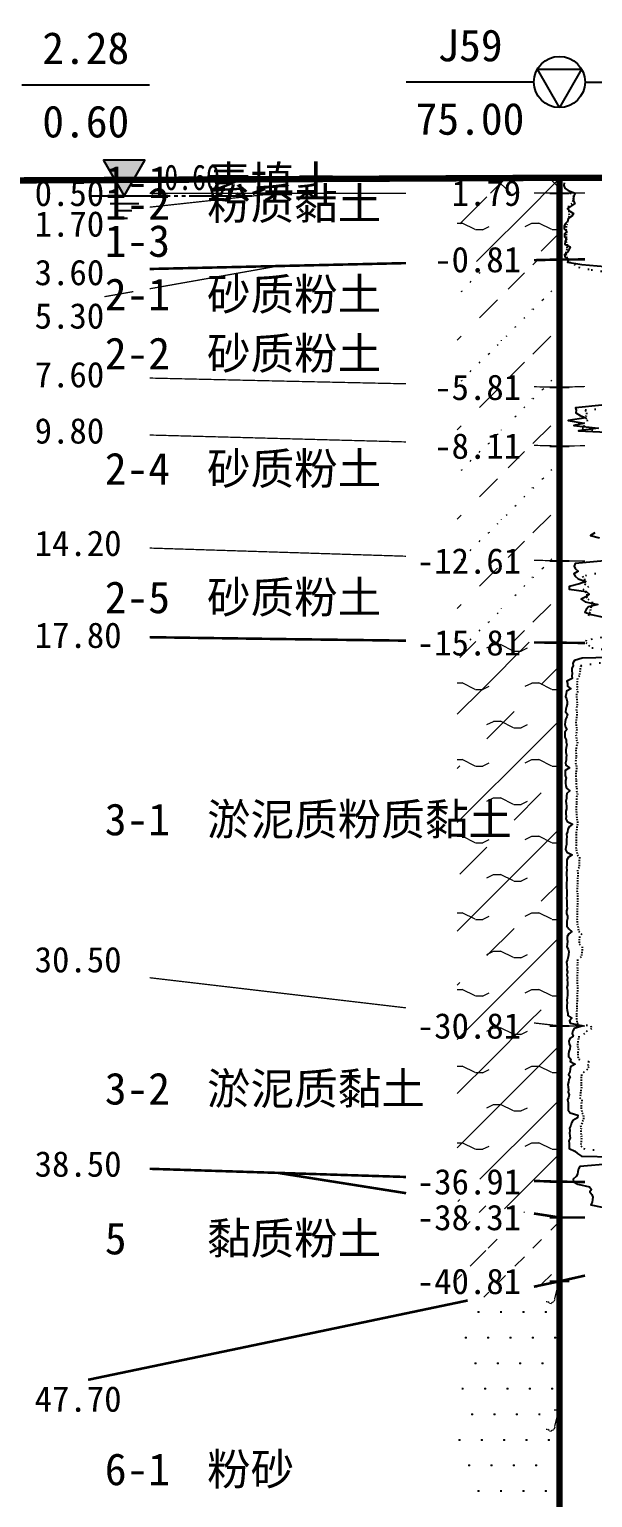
# Model space of a CAD drawing. Extents: x -37 to 3540, y -1485 to 297.
# Drawn here: x 1120 to 1164.1, y -480.5 to -365.6 of the extents above; entities that cross this region are included whole.
import ezdxf
from ezdxf.enums import TextEntityAlignment as Align

# ---------------------------------------------------------------- set-up
doc = ezdxf.new("R2010")
doc.units = 0
doc.linetypes.add('DOT', pattern=[6.35, 0, -6.35])
doc.layers.get('0').update_dxf_attribs({"linetype": 'CONTINUOUS'})
for name, color, linetype in [('CURVE', 200, 'CONTINUOUS'), ('HOLE', 41, 'CONTINUOUS'), ('STRATUM', 241, 'CONTINUOUS')]:
    doc.layers.add(name, color=color, linetype=linetype)
doc.layers.add('HATCH', color=7, linetype='CONTINUOUS', lineweight=13)
doc.styles.add('ST', font='')
doc.styles.get('ST').set_extended_font_data('SimSun')
pattern_1 = [(45, (851.434, -594), (-4.24264, 4.24264), [10, 0]), (45, (852.495, -597.182), (-2.12132, 6.36396), [3, -3]), (26.565, (852.508, -594.2536), (5.999823, 5.999812), [0.567, -12.849]), (0, (851.941, -594.2536), (0, 6), [0.567, -5.433]), (26.565, (849.8526, -594), (5.999823, 5.999812), [0.567, -12.849]), (0, (850.36, -593.7464), (0, 6), [0.567, -5.433]), (153.435, (851.941, -594.2536), (-5.999818, -5e-06), [1.134, -12.2826]), (26.565, (855.508, -591.2536), (5.999823, 5.999812), [0.567, -12.849]), (0, (854.941, -591.2536), (0, 6), [0.567, -5.433]), (26.565, (852.8526, -591), (5.999823, 5.999812), [0.567, -12.849]), (0, (853.36, -590.7464), (0, 6), [0.567, -5.433]), (153.435, (854.941, -591.2536), (-5.999818, -5e-06), [1.134, -12.2826])]
pattern_2 = [(45, (851.434, -594), (-7e-07, 6.99998), [1.97196, -7.92754]), (45, (854.2467, -591.171), (-7e-07, 6.99998), [1.99367, -7.90583]), (45, (856.5013, -588.918), (-7e-07, 6.99998), [1.81361, -8.08588]), (26.5651, (851.434, -590.5), (7, 7), [0.0965, -15.55598]), (36.8699, (852.1339, -589.8), (7, 7), [0.19775, -34.80225]), (315, (854.934, -587.024), (6.99998, 1e-06), [0.03305, -9.86644]), (26.5651, (854.934, -594), (7, 7), [0.14475, -15.50773]), (26.5651, (855.634, -593.3), (7, 7), [0.10528, -15.5472]), (90, (855.984, -592.95), (-7, -5e-07), [0.02877, -6.97123]), (26.5651, (856.334, -592.6), (7, 7), [0.09101, -31.21394]), (36.8699, (857.0339, -591.9), (7, 7), [0.11069, -34.88931]), (45, (857.734, -591.2), (-2e-07, 6.99998), [0.10911, -9.79038]), (315, (858.348, -590.452), (6.99998, 1e-06), [0.03305, -9.86644]), (36.8699, (852.8339, -589.1), (7, 7), [0.10224, -34.89776]), (53.1301, (853.5339, -588.4), (14, 21), [0.13438, -34.86562]), (53.1301, (854.2339, -587.7), (14, 21), [0.12625, -34.87375])]

# ---------------------------------------------------------------- blocks, each defined once
blk = doc.blocks.new('H_cpt_hole')
for p, q in [((-1.73, 1), (1.73, 1)), ((0, -2), (-1.73, 1)), ((1.73, 1), (0, -2))]:
    blk.add_line(p, q)
blk.add_circle((0, 0), 2)
blk = doc.blocks.new('Gwl')
blk.add_lwpolyline([(0, 0, 0, 3.22, 0), (0, 2.79, 3.22, 3.22, 0)], format="xyseb")
blk.add_lwpolyline([(0, 0), (1.61, 2.79), (-1.61, 2.79)], close=True)
for points in [[(-2.63, 0), (3.61, 0)], [(3.93, 0), (4.21, 0)], [(4.53, 0), (4.8, 0)], [(5.09, 0), (9.99, 0)], [(-1.09, -0.61), (1.16, -0.61)], [(-0.54, -1.14), (0.61, -1.14)], [(-0.19, -1.74), (0.26, -1.74)]]:
    blk.add_lwpolyline(points)
at = {"style": 'ST', "width": 0.8}
blk.add_attdef('*GWL', (3.14, 0.45), '', height=2, dxfattribs=at)

msp = doc.modelspace()

# ---------------------------------------------------------------- hatches: boundary and pattern name
at = {"layer": 'HATCH'}
h = msp.add_hatch(dxfattribs=at)
h.set_pattern_fill('YNFNT', color=251, style=0)
h.set_pattern_definition(pattern_1)
h.paths.add_polyline_path([(1161.52, -378.39), (1153.52, -378.4), (1153.52, -383.78), (1161.52, -383.59)])
h.paths.add_polyline_path([(1150.88, -385.08), (1159.01, -385.08), (1159.01, -382.15), (1150.88, -382.15)], flags=9)
h.paths.add_polyline_path([(1152.32, -379.88), (1159.01, -379.88), (1159.01, -376.95), (1152.32, -376.95)], flags=9)
h = msp.add_hatch(dxfattribs=at)
h.set_pattern_fill('STT', color=50, style=0)
h.set_pattern_definition([(45, (851.434, -594), (-2.12132, 2.12132), [10, 0]), (135, (851.434, -594), (-2.12132, -2.12132), [10, 0])])
h.paths.add_polyline_path([(1161.52, -377.19), (1153.52, -377.23), (1153.52, -378.4), (1161.52, -378.39)])
h.paths.add_polyline_path([(1152.32, -379.88), (1159.01, -379.88), (1159.01, -376.95), (1152.32, -376.95)], flags=9)
h = msp.add_hatch(dxfattribs=at)
h.set_pattern_fill('SZFT', color=52, style=0)
h.set_pattern_definition(pattern_2)
h.paths.add_polyline_path([(1161.52, -383.59), (1153.52, -383.78), (1153.52, -393.41), (1161.52, -393.59)])
h.paths.add_polyline_path([(1150.88, -395.08), (1159.01, -395.08), (1159.01, -392.15), (1150.88, -392.15)], flags=9)
h.paths.add_polyline_path([(1150.88, -385.08), (1159.01, -385.08), (1159.01, -382.15), (1150.88, -382.15)], flags=9)
h = msp.add_hatch(dxfattribs=at)
h.set_pattern_fill('SZFT', color=52, style=0)
h.set_pattern_definition(pattern_2)
h.paths.add_polyline_path([(1161.52, -393.59), (1153.52, -393.41), (1153.52, -397.98), (1161.52, -398.19)])
h.paths.add_polyline_path([(1150.88, -399.68), (1159.01, -399.68), (1159.01, -396.75), (1150.88, -396.75)], flags=9)
h.paths.add_polyline_path([(1150.88, -395.08), (1159.01, -395.08), (1159.01, -392.15), (1150.88, -392.15)], flags=9)
h = msp.add_hatch(dxfattribs=at)
h.set_pattern_fill('SZFT', color=52, style=0)
h.set_pattern_definition(pattern_2)
h.paths.add_polyline_path([(1161.52, -398.19), (1153.52, -397.98), (1153.52, -406.94), (1161.52, -407.19)])
h.paths.add_polyline_path([(1149.45, -408.68), (1159.01, -408.68), (1159.01, -405.75), (1149.45, -405.75)], flags=9)
h.paths.add_polyline_path([(1150.88, -399.68), (1159.01, -399.68), (1159.01, -396.75), (1150.88, -396.75)], flags=9)
h = msp.add_hatch(dxfattribs=at)
h.set_pattern_fill('SZFT', color=52, style=0)
h.set_pattern_definition(pattern_2)
h.paths.add_polyline_path([(1161.52, -407.19), (1153.52, -406.94), (1153.52, -413.49), (1161.52, -413.59)])
h.paths.add_polyline_path([(1149.45, -415.08), (1159.01, -415.08), (1159.01, -412.15), (1149.45, -412.15)], flags=9)
h.paths.add_polyline_path([(1149.45, -408.68), (1159.01, -408.68), (1159.01, -405.75), (1149.45, -405.75)], flags=9)
h = msp.add_hatch(dxfattribs=at)
h.set_pattern_fill('YNFNT', color=251, style=0)
h.set_pattern_definition(pattern_1)
h.paths.add_polyline_path([(1161.52, -413.59), (1153.52, -413.49), (1153.52, -442.65), (1161.52, -443.59)])
h.paths.add_polyline_path([(1149.45, -445.08), (1159.01, -445.08), (1159.01, -442.15), (1149.45, -442.15)], flags=9)
h.paths.add_polyline_path([(1149.45, -415.08), (1159.01, -415.08), (1159.01, -412.15), (1149.45, -412.15)], flags=9)
h = msp.add_hatch(dxfattribs=at)
h.set_pattern_fill('YNNT', color=251, style=0)
h.set_pattern_definition([(45, (851.434, -594), (-2.12132, 2.12132), [10, 0]), (26.565, (852.508, -594.2536), (5.999823, 5.999812), [0.567, -12.849]), (0, (851.941, -594.2536), (0, 6), [0.567, -5.433]), (26.565, (849.8526, -594), (5.999823, 5.999812), [0.567, -12.849]), (0, (850.36, -593.7464), (0, 6), [0.567, -5.433]), (153.435, (851.941, -594.2536), (-5.999818, -5e-06), [1.134, -12.2826]), (26.565, (855.508, -591.2536), (5.999823, 5.999812), [0.567, -12.849]), (0, (854.941, -591.2536), (0, 6), [0.567, -5.433]), (26.565, (852.8526, -591), (5.999823, 5.999812), [0.567, -12.849]), (0, (853.36, -590.7464), (0, 6), [0.567, -5.433]), (153.435, (854.941, -591.2536), (-5.999818, -5e-06), [1.134, -12.2826])])
h.paths.add_polyline_path([(1161.52, -443.59), (1153.52, -442.65), (1153.52, -455.54), (1161.52, -455.79)])
h.paths.add_polyline_path([(1149.45, -457.28), (1159.01, -457.28), (1159.01, -454.35), (1149.45, -454.35)], flags=9)
h.paths.add_polyline_path([(1149.45, -445.08), (1159.01, -445.08), (1159.01, -442.15), (1149.45, -442.15)], flags=9)
h = msp.add_hatch(dxfattribs=at)
h.set_pattern_fill('FZNT', color=32, style=0)
h.set_pattern_definition([(45, (851.434, -594), (-4.24264, 4.24264), [10, 0]), (45, (852.495, -597.182), (-2.12132, 6.36396), [3, -3])])
h.paths.add_polyline_path([(1161.52, -455.79), (1153.52, -455.54), (1153.52, -457.32), (1161.52, -458.59)])
h.paths.add_polyline_path([(1149.45, -460.08), (1159.01, -460.08), (1159.01, -457.15), (1149.45, -457.15)], flags=9)
h.paths.add_polyline_path([(1149.45, -457.28), (1159.01, -457.28), (1159.01, -454.35), (1149.45, -454.35)], flags=9)
h = msp.add_hatch(dxfattribs=at)
h.set_pattern_fill('NZFT', color=52, style=0)
h.set_pattern_definition([(45, (851.434, -594), (-6e-07, 6.99998), [0.9473, -8.9522]), (45, (852.834, -592.6), (-6e-07, 6.99998), [0.9869, -8.9126]), (45, (854.234, -591.2), (-6e-07, 6.99998), [1.06018, -8.83931]), (45, (855.634, -589.8), (-6e-07, 6.99998), [0.94918, -8.95032]), (45, (857.034, -588.4), (-6e-07, 6.99998), [1.0365, -8.863]), (45, (854.934, -594), (-6e-07, 6.99998), [1.01335, -8.88615]), (45, (856.334, -592.6), (-6e-07, 6.99998), [1.07896, -12.12037]), (45, (857.734, -591.2), (-6e-07, 6.99998), [0.99882, -8.90067]), (45, (852.134, -589.8), (-4e-07, 6.99998), [1.05533, -8.84416]), (45, (853.534, -588.4), (-4e-07, 6.99998), [1.0365, -8.863])])
h.paths.add_polyline_path([(1161.52, -458.59), (1153.52, -457.32), (1153.52, -465.27), (1161.52, -463.59)])
h.paths.add_polyline_path([(1149.45, -465.08), (1159.01, -465.08), (1159.01, -462.15), (1149.45, -462.15)], flags=9)
h.paths.add_polyline_path([(1149.45, -460.08), (1159.01, -460.08), (1159.01, -457.15), (1149.45, -457.15)], flags=9)
h = msp.add_hatch(dxfattribs=at)
h.set_pattern_fill('FS', color=142, style=0)
h.set_pattern_definition([(82.875, (850.5993, -595.206), (0.0003693, 10.0001764), [0.0893, -80.5337]), (143.13, (850.7003, -595.2818), (-29.999964, 20.000054), [0.12627, -49.87373]), (172.875, (850.8775, -595.304), (-70.0002457, 9.9996603), [0.17857, -80.44443]), (206.565, (851.056, -595.2147), (-9.999705, -9.99969), [0.19954, -22.16046]), (243.435, (851.145, -595.0363), (9e-06, -9.999696), [0.19954, -22.16146]), (255.964, (851.2345, -594.679), (-0.0002, -9.999501), [0.36813, -40.86287]), (255.964, (851.5445, -593.439), (-0.0002, -9.999501), [1.27838, -39.95262]), (255.964, (851.613, -593.165), (-0.0002, -9.999501), [0.28235, -40.94865]), (216.87, (851.8032, -592.9108), (-9.999982, -10.000018), [0.12627, -49.87373]), (243.435, (851.702, -592.9865), (9e-06, -9.999696), [0.19954, -22.16146]), (206.565, (851.9817, -592.8215), (-9.999705, -9.99969), [0.19954, -22.16046]), (172.875, (852.1589, -592.8437), (-70.0002457, 9.9996603), [0.17857, -80.44443]), (143.13, (852.26, -592.9194), (-29.999964, 20.000054), [0.12627, -49.87373]), (82.875, (852.2488, -593.008), (0.0003693, 10.0001764), [0.0893, -80.5337]), (0, (851.104, -593.66), (0, 10), [0.89286, -9.10714]), (0, (851.4589, -594), (1, 2), [0, -1.75]), (0, (851.4339, -593.975), (1, 2), [0, -1.75]), (0, (851.4339, -594), (1, 2), [0, -1.75]), (0, (851.4089, -594), (1, 2), [0, -1.75]), (0, (851.4339, -594.025), (1, 2), [0, -1.75])])
h.paths.add_polyline_path([(1161.52, -463.59), (1153.52, -465.27), (1153.52, -482.79), (1161.52, -482.39)])
h.paths.add_polyline_path([(1149.45, -483.88), (1159.01, -483.88), (1159.01, -480.95), (1149.45, -480.95)], flags=9)
h.paths.add_polyline_path([(1149.45, -465.08), (1159.01, -465.08), (1159.01, -462.15), (1149.45, -462.15)], flags=9)

# ---------------------------------------------------------------- linework, layer by layer
at = {"layer": 'CURVE', "color": 100, "linetype": 'DOT', "ltscale": 0.1}
for points in [[(1161.57, -377.59), (1161.57, -377.79), (1161.57, -377.99), (1161.61, -378.19), (1162.36, -378.39), (1162.61, -378.59), (1162.59, -378.79), (1162.58, -378.99), (1162.48, -379.19), (1162.23, -379.39), (1162.2, -379.59), (1162.25, -379.79), (1162.26, -379.99), (1162.28, -380.19), (1162.2, -380.39), (1162.16, -380.59), (1162.1, -380.79), (1162.04, -380.99), (1162.03, -381.19), (1162.07, -381.39), (1162.05, -381.59), (1162.05, -381.79), (1162.03, -381.99), (1162.01, -382.19), (1162.13, -382.39), (1162.11, -382.59), (1162.09, -382.79), (1162.03, -382.99), (1162.01, -383.19), (1162.11, -383.39), (1162.09, -383.59), (1162.31, -383.79), (1162.66, -383.99), (1163.02, -384.19), (1164.01, -384.39), (1165.37, -384.59)], [(1166.57, -395.19), (1163.53, -395.39), (1163.64, -395.59), (1163.61, -395.79), (1163.56, -395.99), (1163.73, -396.19), (1163.27, -396.39), (1163.49, -396.59), (1163.3, -396.79), (1164.63, -396.99)], [(1164.37, -408.19), (1163.33, -408.39), (1163.47, -408.59), (1163.5, -408.79), (1163.49, -408.99), (1163.8, -409.19), (1163.35, -409.39), (1163.54, -409.59), (1163.67, -409.79), (1163.64, -409.99), (1163.74, -410.19), (1164.08, -410.39), (1164.09, -410.59), (1164.01, -410.79), (1163.94, -410.99), (1163.93, -411.19), (1163.77, -411.39), (1164.32, -411.59)], [(1164.81, -413.19), (1163.6, -413.39), (1163.59, -413.59), (1163.8, -413.79), (1164.05, -413.99), (1165.51, -414.19)], [(1164.72, -415.19), (1163.18, -415.39), (1163.15, -415.59), (1163.13, -415.79), (1163.09, -415.99), (1163.09, -416.19), (1162.93, -416.39), (1162.9, -416.59), (1162.89, -416.79), (1162.91, -416.99), (1162.88, -417.19), (1162.95, -417.39), (1162.86, -417.59), (1162.86, -417.79), (1162.87, -417.99), (1162.88, -418.19), (1162.91, -418.39), (1162.88, -418.59), (1162.84, -418.79), (1162.87, -418.99), (1162.89, -419.19), (1162.86, -419.39), (1162.84, -419.59), (1162.79, -419.79), (1162.82, -419.99), (1162.86, -420.19), (1162.87, -420.39), (1162.85, -420.59), (1162.81, -420.79), (1162.83, -420.99), (1162.86, -421.19), (1162.92, -421.39), (1162.88, -421.59), (1162.83, -421.79), (1162.81, -421.99), (1162.81, -422.19), (1162.82, -422.39), (1162.82, -422.59), (1162.79, -422.79), (1162.78, -422.99), (1162.83, -423.19), (1162.86, -423.39), (1162.84, -423.59), (1162.79, -423.79), (1162.79, -423.99), (1162.81, -424.19), (1162.82, -424.39), (1162.84, -424.59), (1162.84, -424.79), (1162.87, -424.99), (1162.86, -425.19), (1162.92, -425.39), (1162.87, -425.59), (1162.86, -425.79), (1162.86, -425.99), (1162.86, -426.19), (1162.83, -426.39), (1162.83, -426.59), (1162.84, -426.79), (1162.85, -426.99), (1162.86, -427.19), (1162.89, -427.39), (1162.92, -427.59), (1162.92, -427.79), (1162.89, -427.99), (1162.87, -428.19), (1162.83, -428.39), (1162.84, -428.59), (1162.84, -428.79), (1162.84, -428.99), (1162.84, -429.19), (1162.82, -429.39), (1162.81, -429.59), (1162.82, -429.79), (1162.88, -429.99), (1162.93, -430.19), (1163.1, -430.39), (1163.07, -430.59), (1163.06, -430.79), (1163.05, -430.99), (1163.05, -431.19), (1162.94, -431.39), (1162.95, -431.59), (1162.96, -431.79), (1162.94, -431.99), (1162.92, -432.19), (1162.92, -432.39), (1162.92, -432.59), (1162.9, -432.79), (1162.89, -432.99), (1162.93, -433.19), (1162.92, -433.39), (1162.94, -433.59), (1162.94, -433.79), (1162.92, -433.99), (1162.92, -434.19), (1162.91, -434.39), (1162.9, -434.59), (1162.91, -434.79), (1162.91, -434.99), (1162.89, -435.19), (1162.9, -435.39), (1162.91, -435.59), (1162.96, -435.79), (1162.99, -435.99), (1163.02, -436.19), (1163.26, -436.39), (1163.1, -436.59), (1163.07, -436.79), (1163.06, -436.99), (1163.05, -437.19), (1163.31, -437.39), (1163.3, -437.59), (1163.27, -437.79), (1163.25, -437.99), (1163.23, -438.19), (1162.93, -438.39), (1162.94, -438.59), (1162.92, -438.79), (1162.91, -438.99), (1162.94, -439.19), (1162.92, -439.39), (1162.91, -439.59), (1162.91, -439.79), (1162.91, -439.99), (1162.9, -440.19), (1162.92, -440.39), (1162.93, -440.59), (1162.93, -440.79), (1162.91, -440.99), (1162.9, -441.19), (1162.9, -441.39), (1162.91, -441.59), (1162.89, -441.79), (1162.88, -441.99), (1162.87, -442.19), (1162.87, -442.39), (1162.86, -442.59), (1162.85, -442.79), (1162.85, -442.99), (1162.87, -443.19), (1162.89, -443.39), (1163.97, -443.59), (1164.03, -443.79), (1163.68, -443.99), (1163.48, -444.19), (1163.04, -444.39), (1163.01, -444.59), (1162.97, -444.79), (1162.94, -444.99), (1162.93, -445.19), (1163, -445.39), (1162.97, -445.59), (1162.96, -445.79), (1162.95, -445.99), (1163.02, -446.19), (1163.82, -446.39), (1163.75, -446.59), (1163.81, -446.79), (1163.71, -446.99), (1163.45, -447.19), (1163.25, -447.39), (1163.22, -447.59), (1163.23, -447.79), (1163.21, -447.99), (1163.22, -448.19), (1163.24, -448.39), (1163.19, -448.59), (1163.17, -448.79), (1163.17, -448.99), (1163.09, -449.19), (1163.27, -449.39), (1163.25, -449.59), (1163.21, -449.79), (1163.22, -449.99), (1163.24, -450.19), (1163.31, -450.39), (1163.37, -450.59), (1163.41, -450.79), (1163.37, -450.99), (1163.29, -451.19), (1163.17, -451.39), (1163.22, -451.59), (1163.18, -451.79), (1163.2, -451.99), (1163.23, -452.19), (1163.24, -452.39), (1163.22, -452.59), (1163.2, -452.79), (1163.2, -452.99), (1163.41, -453.19), (1164.82, -453.39)]]:
    msp.add_lwpolyline(points, dxfattribs=at)
at = {"layer": 'CURVE', "color": 30, "linetype": 'Continuous'}
for points in [[(1161.88, -377.59), (1161.87, -377.79), (1161.93, -377.99), (1162.2, -378.19), (1162.74, -378.39), (1162.64, -378.59), (1162.61, -378.79), (1162.63, -378.99), (1162.73, -379.19), (1162.45, -379.39), (1162.15, -379.59), (1162.32, -379.79), (1162.62, -379.99), (1162.49, -380.19), (1162.21, -380.39), (1162.17, -380.59), (1161.96, -380.79), (1161.88, -380.99), (1161.89, -381.19), (1162.1, -381.39), (1161.92, -381.59), (1161.91, -381.79), (1162.09, -381.99), (1161.97, -382.19), (1161.94, -382.39), (1162.35, -382.59), (1162.29, -382.79), (1162.17, -382.99), (1161.91, -383.19), (1161.93, -383.39), (1162.26, -383.59), (1162.16, -383.79), (1163.28, -383.99), (1165.68, -384.19)], [(1164.84, -394.99), (1162.78, -395.19), (1162.83, -395.39), (1162.79, -395.59), (1163.14, -395.79), (1163.58, -395.99), (1162.21, -396.19), (1163.46, -396.39), (1162.65, -396.59), (1164.54, -396.79), (1163, -396.99), (1166.89, -397.19)], [(1164.3, -404.99), (1163.95, -405.19), (1164.66, -405.39)], [(1165.05, -407.19), (1162.74, -407.39), (1162.67, -407.59), (1162.75, -407.79), (1162.98, -407.99), (1162.65, -408.19), (1162.75, -408.39), (1162.99, -408.59), (1163.58, -408.79), (1163.09, -408.99), (1162.28, -409.19), (1162.29, -409.39), (1163.61, -409.59), (1163.85, -409.79), (1163.59, -409.99), (1163.23, -410.19), (1163.52, -410.39), (1164.52, -410.59), (1163.79, -410.79), (1163.6, -410.99), (1163.5, -411.19), (1164.01, -411.39), (1164.97, -411.59)], [(1171.82, -414.59), (1163.3, -414.79), (1162.71, -414.99), (1162.57, -415.19), (1162.58, -415.39), (1162.5, -415.59), (1162.49, -415.79), (1162.52, -415.99), (1162.5, -416.19), (1162.52, -416.39), (1162.1, -416.59), (1162.16, -416.79), (1162.15, -416.99), (1162.42, -417.19), (1162.08, -417.39), (1162.05, -417.59), (1161.99, -417.79), (1162.06, -417.99), (1162.12, -418.19), (1162.12, -418.39), (1162.07, -418.59), (1162.01, -418.79), (1162, -418.99), (1162.16, -419.19), (1162.11, -419.39), (1161.98, -419.59), (1161.97, -419.79), (1161.94, -419.99), (1162, -420.19), (1162.09, -420.39), (1161.94, -420.59), (1161.93, -420.79), (1161.94, -420.99), (1162.05, -421.19), (1162.05, -421.39), (1162.1, -421.59), (1162.05, -421.79), (1162.02, -421.99), (1162.02, -422.19), (1162.07, -422.39), (1162.04, -422.59), (1162.05, -422.79), (1162, -422.99), (1162.01, -423.19), (1162.3, -423.39), (1161.97, -423.59), (1161.97, -423.79), (1161.97, -423.99), (1162.04, -424.19), (1162, -424.39), (1161.98, -424.59), (1162.03, -424.79), (1162.07, -424.99), (1162.32, -425.19), (1162.09, -425.39), (1162.06, -425.59), (1162.06, -425.79), (1162.02, -425.99), (1162.04, -426.19), (1162.06, -426.39), (1162.06, -426.59), (1162.02, -426.79), (1162.03, -426.99), (1162.05, -427.19), (1162.03, -427.39), (1162.12, -427.59), (1162.55, -427.79), (1162.31, -427.99), (1162.17, -428.19), (1162.15, -428.39), (1162.06, -428.59), (1162.09, -428.79), (1162.07, -428.99), (1162.08, -429.19), (1162.07, -429.39), (1162.02, -429.59), (1162, -429.79), (1162.1, -429.99), (1162.52, -430.19), (1162.23, -430.39), (1162.1, -430.59), (1162.09, -430.79), (1162.1, -430.99), (1162.07, -431.19), (1162.09, -431.39), (1162.07, -431.59), (1162.06, -431.79), (1162.1, -431.99), (1162.09, -432.19), (1162.06, -432.39), (1162.08, -432.59), (1162.08, -432.79), (1162.1, -432.99), (1162.1, -433.19), (1162.11, -433.39), (1162.07, -433.59), (1162.09, -433.79), (1162.1, -433.99), (1162.1, -434.19), (1162.12, -434.39), (1162.07, -434.59), (1162.07, -434.79), (1162.14, -434.99), (1162.16, -435.19), (1162.1, -435.39), (1162.09, -435.59), (1162.1, -435.79), (1162.26, -435.99), (1162.48, -436.19), (1162.26, -436.39), (1162.12, -436.59), (1162.13, -436.79), (1162.15, -436.99), (1162.13, -437.19), (1162.11, -437.39), (1162.21, -437.59), (1162.25, -437.79), (1162.22, -437.99), (1162.19, -438.19), (1162.16, -438.39), (1162.07, -438.59), (1162.1, -438.79), (1162.12, -438.99), (1162.1, -439.19), (1162.16, -439.39), (1162.1, -439.59), (1162.15, -439.79), (1162.12, -439.99), (1162.15, -440.19), (1162.15, -440.39), (1162.1, -440.59), (1162.14, -440.79), (1162.15, -440.99), (1162.14, -441.19), (1162.12, -441.39), (1162.1, -441.59), (1162.13, -441.79), (1162.11, -441.99), (1162.11, -442.19), (1162.13, -442.39), (1162.17, -442.59), (1162.18, -442.79), (1162.49, -442.99), (1162.31, -443.19), (1162.35, -443.39), (1163.38, -443.59), (1162.68, -443.79), (1162.56, -443.99), (1162.52, -444.19), (1162.58, -444.39), (1162.32, -444.59), (1162.25, -444.79), (1162.29, -444.99), (1162.35, -445.19), (1162.33, -445.39), (1162.25, -445.59), (1162.22, -445.79), (1162.23, -445.99), (1162.4, -446.19), (1162.37, -446.39), (1162.76, -446.59), (1162.38, -446.79), (1162.37, -446.99), (1162.34, -447.19), (1162.23, -447.39), (1162.35, -447.59), (1162.26, -447.79), (1162.22, -447.99), (1162.17, -448.19), (1162.21, -448.39), (1162.23, -448.59), (1162.21, -448.79), (1162.28, -448.99), (1162.22, -449.19), (1162.16, -449.39), (1162.19, -449.59), (1162.21, -449.79), (1162.19, -449.99), (1162.21, -450.19), (1162.37, -450.39), (1162.97, -450.59), (1162.93, -450.79), (1162.57, -450.99), (1162.45, -451.19), (1162.42, -451.39), (1162.31, -451.59), (1162.34, -451.79), (1162.31, -451.99), (1162.33, -452.19), (1162.37, -452.39), (1162.25, -452.59), (1162.27, -452.79), (1162.27, -452.99), (1162.28, -453.19), (1162.72, -453.39), (1162.92, -453.59), (1163.25, -453.79), (1173.15, -453.99)], [(1165.55, -454.39), (1163.12, -454.59), (1163.02, -454.79), (1162.96, -454.99), (1162.94, -455.19), (1162.84, -455.39), (1162.59, -455.59), (1162.62, -455.79), (1162.97, -455.99), (1163.87, -456.19), (1164.04, -456.39), (1163.89, -456.59), (1164.05, -456.79), (1164.13, -456.99), (1164.1, -457.19), (1164.07, -457.39), (1163.98, -457.59), (1164.86, -457.79)]]:
    msp.add_lwpolyline(points, dxfattribs=at)
at = {"layer": 'HOLE', "linetype": 'Continuous'}
for points in [[(1119.45, -369.9), (1129.45, -369.9)], [(1159.52, -369.69), (1149.52, -369.69)], [(1163.52, -369.69), (1173.52, -369.69)], [(1160.77, -378.39), (1162.27, -378.39)], [(1160.77, -383.59), (1162.27, -383.59)], [(1160.77, -393.59), (1162.27, -393.59)], [(1160.77, -398.19), (1162.27, -398.19)], [(1160.77, -407.19), (1162.27, -407.19)], [(1160.77, -413.59), (1162.27, -413.59)], [(1160.77, -443.59), (1162.27, -443.59)], [(1160.77, -455.79), (1162.27, -455.79)], [(1160.77, -458.59), (1162.27, -458.59)], [(1160.77, -463.59), (1162.27, -463.59)]]:
    msp.add_lwpolyline(points, dxfattribs=at)
at = {"layer": 'HOLE', "linetype": 'Continuous', "const_width": 0.5}
msp.add_lwpolyline([(1161.52, -377.19), (1161.52, -525.89)], dxfattribs=at)
at = {"layer": 'STRATUM', "linetype": 'Continuous'}
for points, const_width in [([(1129.45, -377.35), (1159.52, -377.2)], 0.5), ([(1159.52, -377.2), (1161.52, -377.19), (1173.52, -377.18)], 0.5), ([(1115.45, -377.35), (1117.45, -377.4), (1129.45, -377.35)], 0.5), ([(1129.45, -379.49), (1139.49, -378.4)], 0.1), ([(1129.45, -378.4), (1139.49, -378.4), (1149.52, -378.4)], 0.1), ([(1159.52, -378.39), (1161.52, -378.39), (1163.52, -378.39)], 0.1), ([(1129.45, -384.33), (1139.49, -384.1), (1149.52, -383.87)], 0.2), ([(1159.52, -383.64), (1161.52, -383.59), (1163.52, -383.58)], 0.2), ([(1129.45, -385.88), (1139.49, -384.1)], 0.1), ([(1125.91, -386.5), (1128.17, -386.1)], 0.1), ([(1129.45, -392.87), (1139.49, -393.1), (1149.52, -393.32)], 0.1), ([(1159.52, -393.55), (1161.52, -393.59), (1163.52, -393.53)], 0.1), ([(1129.45, -397.33), (1139.49, -397.6), (1149.52, -397.87)], 0.1), ([(1159.52, -398.14), (1161.52, -398.19), (1163.52, -398.17)], 0.1), ([(1129.45, -406.18), (1139.49, -406.5), (1149.52, -406.82)], 0.1), ([(1159.52, -407.13), (1161.52, -407.19), (1163.52, -407.19)], 0.1), ([(1129.45, -413.16), (1139.49, -413.3), (1149.52, -413.43)], 0.2), ([(1159.52, -413.57), (1161.52, -413.59), (1163.52, -413.61)], 0.2), ([(1129.45, -439.82), (1139.49, -441), (1149.52, -442.18)], 0.1), ([(1159.52, -443.36), (1161.52, -443.59), (1163.52, -443.59)], 0.1), ([(1129.45, -454.78), (1139.49, -455.1), (1149.52, -455.42)], 0.2), ([(1139.49, -455.1), (1149.52, -456.69)], 0.2), ([(1159.52, -455.73), (1161.52, -455.79), (1163.52, -455.81)], 0.2), ([(1159.52, -458.28), (1161.52, -458.59), (1163.52, -458.59)], 0.2), ([(1159.52, -464.01), (1161.52, -463.59), (1163.52, -463.14)], 0.2), ([(1124.63, -471.3), (1139.49, -468.2), (1154.34, -465.09)], 0.2)]:
    msp.add_lwpolyline(points, dxfattribs=dict(at, const_width=const_width))

# ---------------------------------------------------------------- block references
at = {"layer": 'CURVE'}
msp.add_blockref('Gwl', (1127.45, -378.6), dxfattribs=at).add_auto_attribs({'*GWL': '0.60'})
at = {"layer": 'HOLE'}
msp.add_blockref('H_cpt_hole', (1161.52, -369.69), dxfattribs=at)

# ---------------------------------------------------------------- texts
at = {"layer": 'HOLE', "style": 'ST'}
for s, p in [('2.28', (1124.45, -367.03)), ('J59', (1154.52, -366.82)), ('0.60', (1124.45, -372.78)), ('75.00', (1154.52, -372.57))]:
    msp.add_text(s, height=2.5, dxfattribs=at).set_placement(p, align=Align.MIDDLE_CENTER)
for s, p in [('0.50', (1120.45, -378.4)), ('1.70', (1120.45, -380.8)), ('3.60', (1120.45, -384.6)), ('5.30', (1120.45, -388)), ('7.60', (1120.45, -392.6)), ('9.80', (1120.45, -397)), ('14.20', (1120.45, -405.8)), ('17.80', (1120.45, -413)), ('30.50', (1120.45, -438.4)), ('38.50', (1120.45, -454.4)), ('47.70', (1120.45, -472.8))]:
    msp.add_text(s, height=2, dxfattribs=at).set_placement(p, align=Align.MIDDLE_LEFT)
for s, p in [('1.79', (1158.52, -378.39)), ('-0.81', (1158.52, -383.59)), ('-5.81', (1158.52, -393.59)), ('-8.11', (1158.52, -398.19)), ('-12.61', (1158.52, -407.19)), ('-15.81', (1158.52, -413.59)), ('-30.81', (1158.52, -443.59)), ('-36.91', (1158.52, -455.79)), ('-38.31', (1158.52, -458.59)), ('-40.81', (1158.52, -463.59))]:
    msp.add_text(s, height=2, dxfattribs=at).set_placement(p, align=Align.MIDDLE_RIGHT)
at = {"layer": 'STRATUM', "style": 'ST'}
for s, p in [('素填土', (1133.94, -377.51)), ('1-1', (1125.94, -377.51)), ('1-2', (1125.94, -379.21)), ('粉质黏土', (1133.94, -379.21)), ('1-3', (1125.94, -382.13)), ('2-1', (1125.94, -386.31)), ('砂质粉土', (1133.94, -386.31)), ('砂质粉土', (1133.94, -390.94)), ('2-2', (1125.94, -390.94)), ('2-4', (1125.94, -399.96)), ('砂质粉土', (1133.94, -399.96)), ('2-5', (1125.94, -410.03)), ('砂质粉土', (1133.94, -410.03)), ('3-1', (1125.94, -427.42)), ('淤泥质粉质黏土', (1133.94, -427.42)), ('淤泥质黏土', (1133.94, -448.5)), ('3-2', (1125.94, -448.5)), ('黏质粉土', (1133.94, -460.23)), ('5', (1125.94, -460.23)), ('粉砂', (1133.94, -478.3)), ('6-1', (1125.94, -478.3))]:
    msp.add_text(s, height=2.5, dxfattribs=at).set_placement(p, align=Align.MIDDLE_LEFT)

doc.saveas('drawing.dxf')
